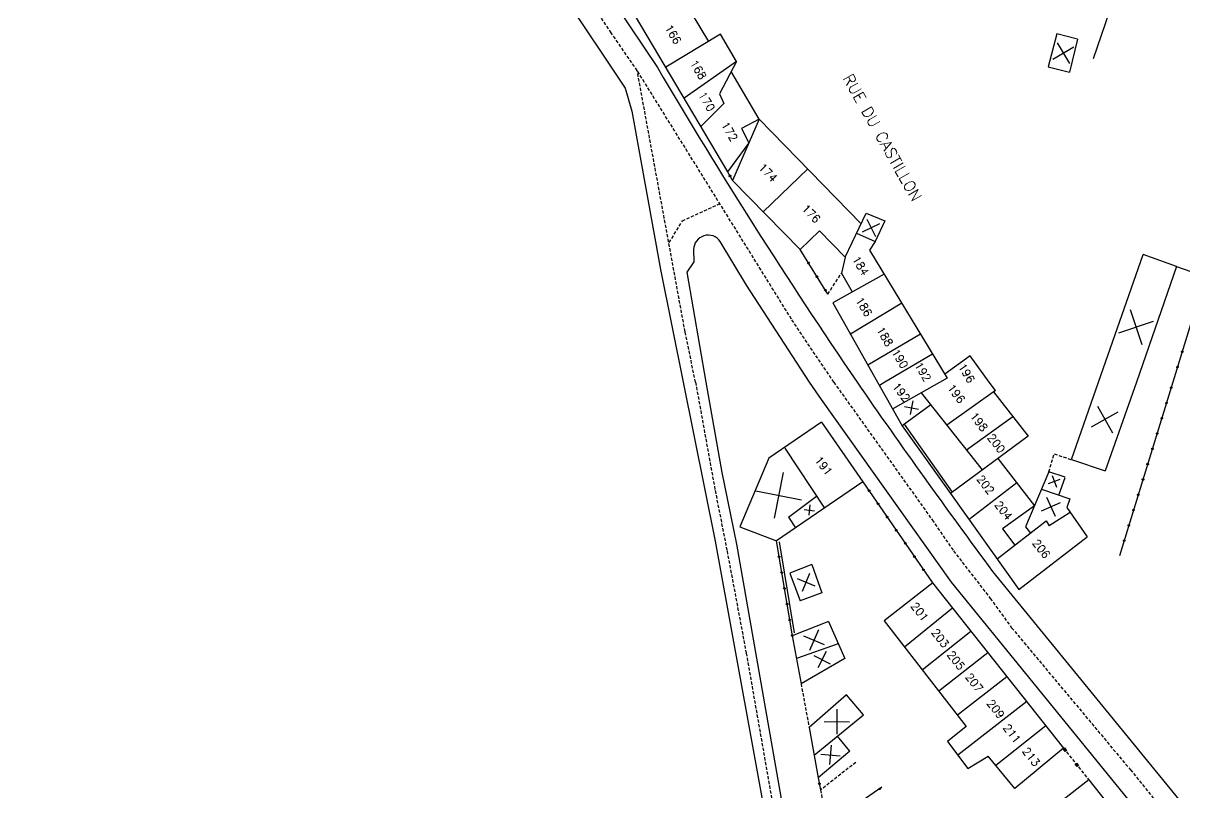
# Model space of a CAD drawing. Header units: millimetres. Extents: x 114000 to 115000, y 124000 to 125000.
# Drawn here: x 114727.4 to 114908.8, y 124435.9 to 124556.1 of the extents above; entities that cross this region are included whole.
import ezdxf
from ezdxf.enums import TextEntityAlignment as Align

# ---------------------------------------------------------------- set-up
doc = ezdxf.new("R2010")
doc.units = ezdxf.units.MM
doc.linetypes.add('DASHED', pattern=[0.75, 0.5, -0.25])
for name, color, linetype in [('W0001', 6, 'DASHED'), ('W0008', 7, 'CONTINUOUS'), ('W0100', 7, 'CONTINUOUS'), ('W0112', 1, 'DASHED'), ('W0310', 3, 'CONTINUOUS'), ('W0322', 7, 'CONTINUOUS'), ('W0334', 7, 'CONTINUOUS'), ('W0989', 7, 'CONTINUOUS'), ('W0991', 7, 'CONTINUOUS')]:
    doc.layers.add(name, color=color, linetype=linetype)
doc.styles.get("Standard").update_dxf_attribs({"font": 'romans.shx', "width": 0.85})

msp = doc.modelspace()

# ---------------------------------------------------------------- linework, layer by layer
at = {"layer": 'W0001'}
for points in [[(114853.98, 124500), (114847.36, 124509.88), (114823.28, 124548.68), (114819.21, 124554.58), (114814.18, 124562.24), (114810.96, 124566.13), (114808.19, 124568.6), (114783.81, 124584.91), (114771.58, 124592.75), (114766.19, 124596.01), (114756.53, 124602.63), (114744.74, 124611.38), (114739.13, 124616.2), (114733.85, 124621.61), (114719.31, 124639.57), (114723.41, 124643.4), (114727.64, 124646.18), (114730.68, 124642.35), (114724.33, 124633.37)], [(114832.39, 124500), (114830.76, 124507.89), (114823.28, 124548.68)], [(114828.29, 124521.82), (114830.33, 124525.21), (114836.24, 124527.95)], [(114832.39, 124500), (114835.45, 124483.08), (114837.31, 124473.65), (114840.3, 124457.69), (114844.69, 124432.65), (114850.59, 124400.28), (114853.19, 124385.51), (114857.76, 124361.74), (114861.38, 124342.31), (114865.68, 124320.08), (114871.15, 124292.89), (114875.45, 124270.52), (114879.4, 124250)], [(114853.98, 124500), (114869.35, 124478.51), (114872.67, 124473.66), (114878.42, 124466.25), (114881.75, 124461.65), (114900.29, 124439.49), (114927.78, 124405.42), (114944.54, 124385.1), (114958.19, 124368.69), (114972.82, 124350.62), (114992.96, 124326.19), (115000, 124317.26)]]:
    msp.add_lwpolyline(points, dxfattribs=at)
at = {"layer": 'W0008'}
for points in [[(115000, 124385.51, 0.03761), (114979.69, 124454.58, 0.042534), (114942.72, 124531.85), (114927.83, 124555.97, 0.037136), (114879.1, 124617.89, 0.01745), (114836.42, 124661.4), (114833.64, 124660.26), (114831.39, 124660.39, -0.035177), (114817.78, 124656.91), (114803.28, 124654.83)], [(114803.33, 124652.89), (114798.79, 124651.94), (114795.55, 124650.31), (114747.97, 124614.85, 0.482119), (114747.96, 124612.45), (114759, 124604.69), (114807.23, 124572.76, -0.102462), (114817.7, 124562.25), (114826.43, 124549.16, 0.016554), (114857.61, 124500)], [(114714.04, 124641.36, 0.0296), (114737.87, 124613.2, 0.039295), (114745.44, 124607.05), (114753.98, 124600.47), (114777.92, 124585.09), (114804.14, 124567.53, -0.076247), (114811.77, 124560.38), (114821.38, 124545.93), (114822.45, 124542.34), (114826.94, 124517.63), (114830.46, 124500)], [(114850.2, 124500), (114840.33, 124515.17), (114836.26, 124521.98, 0.731656), (114832.08, 124520.71), (114832.1, 124518.82), (114831.02, 124517.18), (114834.01, 124500)], [(114857.61, 124500, 0.007878), (114878.77, 124470.47), (114915.76, 124425.16), (114995.73, 124327.22, 0.177749), (115000, 124324.65)]]:
    msp.add_lwpolyline(points, format="xyb", dxfattribs=at)
for points in [[(114830.46, 124500), (114835.45, 124475.17), (114844.57, 124425.16), (114851.54, 124386.93), (114873.18, 124272.54), (114877.67, 124250)], [(114834.01, 124500), (114836.5, 124485.93), (114838.8, 124474.73), (114847.47, 124425.16), (114854.16, 124386.87), (114866.39, 124323.18), (114876.1, 124276.59), (114881.07, 124250)], [(115000, 124312.36), (114989.49, 124325.7), (114939.15, 124386.66), (114907.85, 124425.16), (114872.37, 124468.79), (114852.06, 124497.3), (114850.2, 124500)], [(114864.97, 124493.44), (114872.46, 124482.82)], [(114864.67, 124493.21), (114872.23, 124482.65)]]:
    msp.add_lwpolyline(points, dxfattribs=at)
at = {"layer": 'W0100'}
for points in [[(114816.68, 124567.83), (114837.39, 124532.89)], [(114825.96, 124567.23), (114834.41, 124553.21)], [(114836.29, 124554.34), (114827.73, 124549.2)], [(114838.8, 124550.08), (114836.29, 124554.34)], [(114888.79, 124554.43), (114887.48, 124549.27)], [(114892.02, 124553.56), (114888.79, 124554.43)], [(114892.02, 124553.56), (114890.8, 124548.44)], [(114838.8, 124550.08), (114830.59, 124544.37)], [(114838.78, 124550.12), (114836.14, 124545.03)], [(114842.31, 124541.1), (114837.97, 124548.56)], [(114887.48, 124549.27), (114890.8, 124548.44)], [(114836.14, 124545.03), (114836.81, 124543.52)], [(114836.81, 124543.52), (114833.2, 124539.97)], [(114842.31, 124541.1), (114838.17, 124531.52)], [(114842.31, 124541.1), (114839.57, 124539.64)], [(114842.31, 124541.1), (114858.25, 124524.75)], [(114839.57, 124539.64), (114840.7, 124537.37)], [(114840.7, 124537.37), (114837.39, 124532.89)], [(114849.9, 124533.32), (114842.94, 124526.64)], [(114838.17, 124531.52), (114848.71, 124520.75)], [(114855.76, 124519.54), (114859.04, 124526.43)], [(114859.04, 124526.43), (114861.94, 124525.2)], [(114861.94, 124525.2), (114860.46, 124522)], [(114851.77, 124523.64), (114848.71, 124520.75)], [(114855.76, 124519.54), (114851.77, 124523.64)], [(114857.54, 124523.28), (114860.46, 124522)], [(114860.46, 124522), (114859.56, 124520.63)], [(114859.56, 124520.63), (114871.69, 124500.63)], [(114855.76, 124519.54), (114855.18, 124517.04)], [(114895.33, 124500), (114902.28, 124519.93)], [(114907.5, 124518.1), (114902.28, 124519.93)], [(114855.18, 124517.04), (114856.85, 124514.11)], [(114907.5, 124518.1), (114901.23, 124500)], [(114861.84, 124516.88), (114853.81, 124512.42)], [(114853.81, 124512.42), (114860.83, 124500)], [(114864.58, 124512.35), (114856.59, 124507.5)], [(114867.54, 124507.49), (114859.31, 124502.69)], [(114869.41, 124504.4), (114861.96, 124500)], [(114875.28, 124504.15), (114871.3, 124501.28)], [(114878.22, 124500), (114875.28, 124504.15)], [(114871.69, 124500.63), (114863.18, 124495.85)], [(114871.69, 124500.63), (114870.6, 124500)], [(114860.83, 124500), (114864.67, 124493.21)], [(114861.96, 124500), (114861.11, 124499.5)], [(114879.23, 124498.73), (114878.22, 124500)], [(114891.09, 124487.93), (114895.33, 124500)], [(114901.23, 124500), (114896.38, 124486.16)], [(114867.64, 124498.35), (114877.17, 124486.3)], [(114879.23, 124498.73), (114871.62, 124493.32)], [(114878.94, 124498.52), (114884.31, 124491.58)], [(114869.11, 124496.5), (114864.67, 124493.21)], [(114852.07, 124493.79), (114843.82, 124488.14)], [(114852.07, 124493.79), (114858.54, 124484.43)], [(114881.96, 124494.61), (114874.71, 124489.41)], [(114884.31, 124491.58), (114872.23, 124482.65)], [(114846.31, 124489.71), (114852.54, 124480.34)], [(114843.82, 124488.14), (114839.32, 124477.4)], [(114879.61, 124488.11), (114885.3, 124480.71)], [(114891.09, 124487.93), (114896.38, 124486.16)], [(114858.54, 124484.43), (114845.03, 124475.22)], [(114882.54, 124484.31), (114875.12, 124478.57)], [(114887.55, 124486.01), (114883.91, 124477.43)], [(114890.1, 124485.16), (114887.55, 124486.01)], [(114889.14, 124482.39), (114890.11, 124485.15)], [(114872.23, 124482.65), (114882.86, 124467.62)], [(114886.41, 124483.32), (114890.82, 124481.81)], [(114846.91, 124478.93), (114851.29, 124482.23)], [(114885.3, 124480.71), (114880.32, 124477.1)], [(114890.82, 124481.81), (114890.37, 124480.42)], [(114846.91, 124478.93), (114848, 124477.25)], [(114890.89, 124479.68), (114887.6, 124477.56)], [(114890.37, 124480.42), (114893.55, 124475.86)], [(114839.32, 124477.4), (114845.03, 124475.22)], [(114879.47, 124472.42), (114887.16, 124478.35)], [(114880.32, 124477.1), (114882.25, 124474.57)], [(114883.91, 124477.43), (114884.68, 124476.44)], [(114887.16, 124478.35), (114887.6, 124477.56)], [(114882.86, 124467.62), (114893.55, 124475.86)], [(114850.56, 124471.53), (114847.1, 124470.18)], [(114847.1, 124470.18), (114848.72, 124465.84)], [(114850.56, 124471.53), (114852.09, 124467.1)], [(114869.43, 124468.67), (114861.85, 124462.72)], [(114869.4, 124468.65), (114889.87, 124442.85)], [(114852.09, 124467.1), (114848.72, 124465.84)], [(114872.52, 124464.71), (114865.02, 124458.64)], [(114853.13, 124462.62), (114847.5, 124460.38)], [(114853.13, 124462.62), (114855.7, 124456.87)], [(114861.85, 124462.72), (114874.65, 124446.24)], [(114875.39, 124461.1), (114867.8, 124455.06)], [(114847.5, 124460.38), (114848.87, 124452.9)], [(114854.68, 124459.14), (114848.15, 124456.86)], [(114878.04, 124457.76), (114870.38, 124451.74)], [(114855.7, 124456.87), (114848.87, 124452.9)], [(114881.01, 124454.01), (114873.28, 124448)], [(114855.98, 124451.19), (114850.12, 124446.1)], [(114858.63, 124448.05), (114855.98, 124451.19)], [(114884.1, 124450.12), (114873.36, 124441.75)], [(114850.92, 124441.75), (114858.63, 124448.05)], [(114874.65, 124446.24), (114871.72, 124443.91)], [(114887.11, 124446.32), (114879.3, 124440.13)], [(114850.12, 124446.1), (114851.56, 124438.21)], [(114856.49, 124442.38), (114854.55, 124444.71)], [(114871.72, 124443.91), (114874.93, 124439.67)], [(114889.87, 124442.85), (114882.25, 124436.56)], [(114856.49, 124442.38), (114851.56, 124438.21)], [(114874.93, 124439.67), (114878.08, 124441.61)], [(114882.25, 124436.56), (114878.08, 124441.61)], [(114893.79, 124437.91), (114880.85, 124427.8)], [(114893.79, 124437.91), (114899.9, 124430.21)]]:
    msp.add_lwpolyline(points, dxfattribs=at)
at = {"layer": 'W0112'}
for p, q in [((114889.81, 124442.73), (114890, 124442.88)), ((114890.12, 124442.34), (114889.81, 124442.73)), ((114890, 124442.88), (114890.31, 124442.49)), ((114890.31, 124442.49), (114890.12, 124442.34)), ((114891.67, 124440.38), (114891.87, 124440.53)), ((114891.98, 124439.98), (114891.67, 124440.38)), ((114891.87, 124440.53), (114892.18, 124440.14)), ((114892.18, 124440.14), (114891.98, 124439.98))]:
    msp.add_line(p, q, dxfattribs=at)
for points in [[(114853.05, 124513.78), (114855.18, 124517.04)], [(114887.55, 124486.01), (114888.4, 124488.82), (114891.09, 124487.93)], [(114848.87, 124452.9), (114850.12, 124446.1)], [(114889.87, 124442.85), (114893.79, 124437.91)], [(114857.42, 124440.63), (114851.91, 124436.33), (114853.07, 124429.97)]]:
    msp.add_lwpolyline(points, dxfattribs=at)
at = {"layer": 'W0310'}
for points in [[(114894.53, 124550.58), (114902.16, 124572.81), (114899.65, 124577.28)], [(114845.47, 124475.1), (114847.78, 124460.86)]]:
    msp.add_lwpolyline(points, dxfattribs=at)
at = {"layer": 'W0322'}
for points in [[(114919.98, 124542.65), (114906.93, 124500)], [(114837.39, 124532.89), (114838.17, 124531.52)], [(114853.05, 124513.78), (114848.71, 124520.75)], [(114907.5, 124518.1), (114911.99, 124516.52)], [(114906.93, 124500), (114898.59, 124472.87)], [(114858.54, 124484.43), (114869.4, 124468.65)], [(114847.51, 124460.38), (114845.03, 124475.22)], [(114851.56, 124438.21), (114851.91, 124436.33)], [(114861.49, 124436.74), (114852.92, 124430.83)]]:
    msp.add_lwpolyline(points, dxfattribs=at)
for centre, major_axis, start_param, end_param in [((114837.77, 124532.22), (-0.0884, 0.0884), 2.871328, 9.154513), ((114837.77, 124532.22), (-0.0532, 0.0532), 2.871328, 9.154513), ((114850.03, 124518.62), (0.0884, 0.0884), 1.341652, 7.624837), ((114850.03, 124518.62), (0.0532, 0.0532), 1.341652, 7.624837), ((114851.35, 124516.5), (0.0884, 0.0884), 1.341652, 7.624837), ((114851.35, 124516.5), (0.0532, 0.0532), 1.341652, 7.624837), ((114852.67, 124514.38), (0.0884, 0.0884), 1.341652, 7.624837), ((114852.67, 124514.38), (0.0532, 0.0532), 1.341652, 7.624837), ((114908.4, 124504.78), (0.0884, 0.0884), 3.630160490706961, 9.913345797886548), ((114908.4, 124504.78), (-0.0532, 0.0532), 2.059364, 8.342549), ((114907.66, 124502.39), (0.0884, 0.0884), 3.630160490706961, 9.913345797886548), ((114907.66, 124502.39), (-0.0532, 0.0532), 2.059364, 8.342549), ((114906.67, 124499.16), (-0.0884, 0.0884), 2.057741, 8.340926), ((114906.67, 124499.16), (-0.0532, 0.0532), 2.057741, 8.340926), ((114905.94, 124496.77), (-0.0884, 0.0884), 2.057741, 8.340926), ((114905.94, 124496.77), (-0.0532, 0.0532), 2.057741, 8.340926), ((114905.2, 124494.38), (-0.0884, 0.0884), 2.057741, 8.340926), ((114905.2, 124494.38), (-0.0532, 0.0532), 2.057741, 8.340926), ((114904.47, 124491.99), (-0.0884, 0.0884), 2.057741, 8.340926), ((114904.47, 124491.99), (-0.0532, 0.0532), 2.057741, 8.340926), ((114903.73, 124489.6), (-0.0884, 0.0884), 2.057741, 8.340926), ((114903.73, 124489.6), (-0.0532, 0.0532), 2.057741, 8.340926), ((114903, 124487.21), (-0.0884, 0.0884), 2.057741, 8.340926), ((114903, 124487.21), (-0.0532, 0.0532), 2.057741, 8.340926), ((114902.26, 124484.82), (-0.0884, 0.0884), 2.057741, 8.340926), ((114902.26, 124484.82), (-0.0532, 0.0532), 2.057741, 8.340926), ((114859.48, 124483.06), (-0.0884, 0.0884), 2.958984, 9.242169), ((114859.48, 124483.06), (-0.0532, 0.0532), 2.958984, 9.242169), ((114901.53, 124482.43), (-0.0884, 0.0884), 2.057741, 8.340926), ((114901.53, 124482.43), (-0.0532, 0.0532), 2.057741, 8.340926), ((114860.9, 124481.01), (-0.0884, 0.0884), 2.958984, 9.242169), ((114860.9, 124481.01), (-0.0532, 0.0532), 2.958984, 9.242169), ((114862.31, 124478.95), (-0.0884, 0.0884), 2.958984, 9.242169), ((114862.31, 124478.95), (-0.0532, 0.0532), 2.958984, 9.242169), ((114900.79, 124480.04), (-0.0884, 0.0884), 2.057741, 8.340926), ((114900.79, 124480.04), (-0.0532, 0.0532), 2.057741, 8.340926), ((114863.73, 124476.89), (-0.0884, 0.0884), 2.958984, 9.242169), ((114900.06, 124477.65), (-0.0884, 0.0884), 2.057741, 8.340926), ((114900.06, 124477.65), (-0.0532, 0.0532), 2.057741, 8.340926), ((114863.73, 124476.89), (-0.0532, 0.0532), 2.958984, 9.242169), ((114899.32, 124475.26), (-0.0884, 0.0884), 2.057741, 8.340926), ((114899.32, 124475.26), (-0.0532, 0.0532), 2.057741, 8.340926), ((114865.15, 124474.83), (-0.0884, 0.0884), 2.958984, 9.242169), ((114865.15, 124474.83), (-0.0532, 0.0532), 2.958984, 9.242169), ((114845.44, 124472.75), (0.0884, 0.0884), 0.9506294877314824, 7.233814794911068), ((114845.44, 124472.75), (0.0532, 0.0532), 0.9506294877849512, 7.233814794964537), ((114866.56, 124472.77), (-0.0884, 0.0884), 2.958984, 9.242169), ((114866.56, 124472.77), (-0.0532, 0.0532), 2.958984, 9.242169), ((114845.85, 124470.29), (0.0884, 0.0884), 0.9506294877314824, 7.233814794911068), ((114845.85, 124470.29), (0.0532, 0.0532), 0.9506294877849512, 7.233814794964537), ((114867.98, 124470.71), (-0.0884, 0.0884), 2.958984, 9.242169), ((114867.98, 124470.71), (-0.0532, 0.0532), 2.958984, 9.242169), ((114846.26, 124467.82), (0.0884, 0.0884), 0.9506294877314824, 7.233814794911068), ((114846.26, 124467.82), (0.0532, 0.0532), 0.9506294877849512, 7.233814794964537), ((114846.68, 124465.36), (0.0884, 0.0884), 0.9506294877314824, 7.233814794911068), ((114846.68, 124465.36), (0.0532, 0.0532), 0.9506294877849512, 7.233814794964537), ((114847.09, 124462.89), (0.0884, 0.0884), 0.9506294877314824, 7.233814794911068), ((114847.09, 124462.89), (0.0532, 0.0532), 0.9506294877849512, 7.233814794964537), ((114847.5, 124460.43), (0.0884, 0.0884), 0.9506294877314824, 7.233814794911068), ((114847.5, 124460.43), (0.0532, 0.0532), 0.9506294877849512, 7.233814794964537), ((114851.73, 124437.3), (-0.0884, 0.0884), 2.537302475292218, 8.820487782471805), ((114851.73, 124437.3), (-0.0532, 0.0532), 2.537302475215647, 8.820487782395233), ((114861.15, 124436.5), (-0.0884, 0.0884), 1.388787, 7.671972), ((114861.15, 124436.5), (-0.0532, 0.0532), 1.388787, 7.671972)]:
    msp.add_ellipse(centre, major_axis=major_axis, ratio=1, start_param=start_param, end_param=end_param, dxfattribs=at)
at = {"layer": 'W0334'}
for points in [[(115000, 124359.35, 0.00416), (114997.74, 124372.07, 0.044296), (114975.15, 124452.87, 0.042534), (114938.54, 124529.4), (114923.78, 124553.26, 0.043726), (114875.88, 124614.67, 0.010794), (114848.78, 124642.54, -0.011566), (114831.48, 124660.38)], [(115000, 124368.07, 0.001398), (114999.22, 124372.34, 0.044296), (114976.55, 124453.4, 0.042534), (114939.83, 124530.16), (114925.03, 124554.08, 0.043726), (114876.98, 124615.69, 0.010794), (114849.84, 124643.6, -0.010839), (114833.64, 124660.26)]]:
    msp.add_lwpolyline(points, format="xyb", dxfattribs=at)
at = {"layer": 'W0991'}
for p, q in [((114888.21, 124550.44), (114891.45, 124552.38)), ((114888.85, 124553.03), (114890.8, 124549.79)), ((114858.47, 124523.47), (114861.16, 124524.77)), ((114859.16, 124525.46), (114860.47, 124522.78)), ((114900.28, 124511.36), (114902.1, 124505.91)), ((114898.47, 124507.73), (114903.91, 124509.55)), ((114866.33, 124497.1), (114865.89, 124494.94)), ((114865.03, 124496.24), (114867.19, 124495.8)), ((114894.24, 124493.02), (114898.4, 124495.37)), ((114895.14, 124496.27), (114897.5, 124492.12)), ((114846.07, 124485.91), (114844.68, 124478.77)), ((114887.51, 124484.17), (114889.31, 124484.87)), ((114888.06, 124485.42), (114888.75, 124483.62)), ((114841.81, 124483.04), (114848.94, 124481.64)), ((114850.26, 124480.84), (114850.07, 124479.24)), ((114886.41, 124479.91), (114889.37, 124481.24)), ((114887.22, 124482.06), (114888.56, 124479.09)), ((114849.37, 124480.14), (114850.96, 124479.94)), ((114849.07, 124467.36), (114850.22, 124470.16)), ((114848.24, 124469.34), (114851.04, 124468.19)), ((114851.58, 124461.35), (114850.17, 124458.09)), ((114849.25, 124460.42), (114852.5, 124459.02)), ((114850.87, 124457.31), (114853.41, 124456.02)), ((114852.78, 124457.94), (114851.5, 124455.39)), ((114854.46, 124448.97), (114854.43, 124445.03)), ((114852.48, 124447.01), (114856.41, 124446.98)), ((114853.56, 124443.3), (114853.33, 124440.29)), ((114851.94, 124441.91), (114854.95, 124441.68))]:
    msp.add_line(p, q, dxfattribs=at)

# ---------------------------------------------------------------- texts
at = {"layer": 'W0989'}
msp.add_text('RUE DU CASTILLON', height=1.75, rotation=299.4883, dxfattribs=at).set_placement((114861.57, 124538.21), align=Align.MIDDLE)
at = {"layer": 'W0991'}
for s, rotation, p in [('166', 300.7482, (114828.89, 124554.34)), ('168', 300.7482, (114832.83, 124548.82)), ('170', 300.7482, (114834.14, 124543.85)), ('172', 300.7482, (114837.7, 124539.17)), ('174', 314.2708, (114843.7, 124532.75)), ('176', 314.2708, (114850.44, 124526.33)), ('184', 301.2398, (114858.16, 124518.21)), ('186', 301.2398, (114858.68, 124511.78)), ('188', 301.2398, (114861.95, 124507.15)), ('190', 301.2398, (114864.31, 124503.68)), ('192', 301.2398, (114867.9, 124501.64)), ('196', 301.2398, (114874.71, 124501.42)), ('192', 307.8212, (114864.52, 124498.45)), ('196', 307.8212, (114873.1, 124498.22)), ('198', 307.8212, (114876.65, 124493.82)), ('200', 307.8212, (114879.37, 124490.45)), ('191', 307.8212, (114852.39, 124486.95)), ('202', 307.8212, (114877.68, 124484)), ('204', 307.8212, (114880.49, 124479.97)), ('206', 307.8212, (114886.39, 124473.99)), ('201', 307.8212, (114867.4, 124464.15)), ('203', 307.8212, (114870.61, 124460.03)), ('205', 307.8212, (114873.07, 124456.56)), ('207', 307.8212, (114875.91, 124453.08)), ('209', 307.8212, (114879.28, 124448.97)), ('211', 307.8212, (114881.82, 124445.14)), ('213', 307.8212, (114884.81, 124441.5))]:
    msp.add_text(s, height=1.25, rotation=rotation, dxfattribs=at).set_placement(p, align=Align.MIDDLE)

doc.saveas('drawing.dxf')
